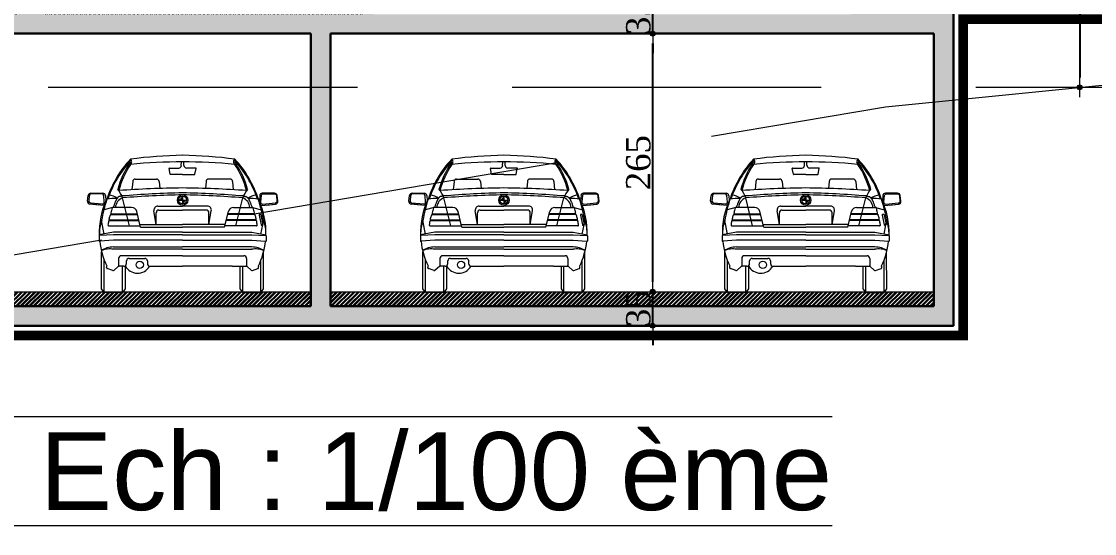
# Model space of a CAD drawing. Header units: metres. Extents: x 0 to 4415, y 1197 to 2590.
# Drawn here: x 1916.74 to 1927.76, y 1197.6 to 1202.86 of the extents above; entities that cross this region are included whole.
import ezdxf

# ---------------------------------------------------------------- set-up
doc = ezdxf.new("R2010")
doc.units = ezdxf.units.M
doc.linetypes.add('CACHE2', pattern=[4.7625, 3.175, -1.5875])
doc.linetypes.add('CONTINU', pattern=[0])
doc.layers.get('DEFPOINTS').update_dxf_attribs({"lineweight": 5})
for name, color, linetype, lineweight in [('00-cot-ext 2', 7, 'Continuous', 13), ('00-cote', 7, 'CONTINU', 20), ('00-MUR', 7, 'Continuous', 30), ('AMENAGEMENT', 7, 'Continuous', 5), ('caché', 20, 'CACHE2', 13), ('façade 03', 33, 'Continuous', 25), ('gris', 251, 'Continuous', 9), ('TEXTE', 7, 'Continuous', 9), ('vue', 7, 'Continuous', 5)]:
    doc.layers.add(name, color=color, linetype=linetype, lineweight=lineweight)
doc.styles.add('Code', font='arial.ttf')
doc.styles.add('WALIDcotat', font='times.ttf')
doc.dimstyles.new('walid 100', dxfattribs={"dimscale": 0, "dimtxt": 0.25, "dimasz": 0.1, "dimexe": 1.25, "dimexo": 0.625, "dimgap": 0.02, "dimtad": 1, "dimdec": 0, "dimlfac": 100, "dimrnd": 5, "dimtxsty": 'WALIDcotat', "dimblk": 'COTE', "dimcen": 2.5, "dimse1": 1, "dimse2": 1, "dimclrd": 256, "dimclrt": 256, "dimadec": 0, "dimazin": 0, "dimtfac": 1, "dimtdec": 0, "dimtix": 1, "dimtmove": 2, "dimatfit": 3, "dimldrblk": 'COTE', "dimfxl": 1.25, "dimarcsym": 0})

# ---------------------------------------------------------------- blocks, each defined once
blk = doc.blocks.new('C3A9VA8A')
at = {"color": 0, "linetype": 'ByBlock'}
for p, q in [((-0.9, 130.3), (-0.8, 134.1)), ((1.7, 130.3), (1.7, 134.1)), ((-12.2, 121.3), (-13.4, 127.3)), ((-13.1, 127.7), (-3.5, 127.7)), ((13.9, 127.7), (4.4, 127.7)), ((13.1, 121.3), (14.2, 127.3)), ((-50.8, 113.7), (-51.6, 105.4)), ((-48.2, 116.3), (-26.4, 116.3)), ((-23.7, 113.7), (-23.1, 106.7)), ((0.4, 121.1), (-11.9, 121.1)), ((0.4, 121.1), (12.7, 121.1)), ((24.6, 113.7), (23.9, 106.7)), ((49.1, 116.3), (27.2, 116.3)), ((51.7, 113.7), (52.5, 105.4)), ((-97.3, 93.6), (-96.6, 99.6)), ((-93.9, 101.9), (-81.4, 101.9)), ((-78.7, 99.4), (-78.3, 94)), ((-51.8, 100.4), (-51.8, 100.4)), ((52.7, 100.4), (52.7, 100.4)), ((79.6, 99.4), (79.2, 94)), ((94.8, 101.9), (82.2, 101.9)), ((98.1, 93.6), (97.4, 99.6)), ((-80.1, 89.1), (-94.9, 90.6)), ((-85.7, 89.6), (-94.9, 90.6)), ((-78.3, 93.4), (-78.3, 94)), ((-54.1, 68.4), (-61.2, 97.1)), ((-25, 88.5), (0.4, 88.5)), ((0.4, 94.8), (-4.9, 94.8)), ((-3.6, 94.8), (4.5, 94.8)), ((0.4, 98.8), (0.4, 90.8)), ((25.9, 88.5), (0.4, 88.5)), ((54.9, 68.4), (62.1, 97.1)), ((79.1, 93.4), (79.2, 94)), ((81, 89.1), (95.8, 90.6)), ((86.5, 89.6), (95.8, 90.6)), ((-71.3, 87.1), (-80.4, 84.8)), ((-73.3, 79.9), (-45.9, 79.9)), ((-72.5, 80.7), (-46.1, 80.7)), ((-51.9, 87.1), (-71.3, 87.1)), ((-58.7, 87.1), (-68.9, 87.1)), ((-42.7, 67), (-46.7, 83.1)), ((-26.6, 69.7), (-29, 83.8)), ((-26.6, 69.7), (-26.6, 81.8)), ((-24, 84.5), (0.4, 84.5)), ((24.8, 84.5), (0.4, 84.5)), ((27.5, 69.7), (29.8, 83.8)), ((27.5, 69.7), (27.5, 81.8)), ((43.5, 67), (47.5, 83.1)), ((74.2, 79.9), (46.8, 79.9)), ((73.3, 80.7), (47, 80.7)), ((52.7, 87.1), (72.2, 87.1)), ((59.6, 87.1), (69.8, 87.1)), ((72.2, 87.1), (81.3, 84.8)), ((78.9, 79.3), (81, 69.4)), ((80.4, 79.9), (79.4, 79.9)), ((80.9, 79.5), (82.9, 69.8)), ((-80, 59.9), (-82.7, 73.7)), ((-75.4, 68.4), (-43, 68.4)), ((-74.9, 73.7), (-44.3, 73.7)), ((-74.4, 74.5), (-44.5, 74.5)), ((-42.7, 69.7), (0.4, 69.7)), ((-42.7, 67), (0.4, 67)), ((43.5, 69.7), (0.4, 69.7)), ((43.5, 67), (0.4, 67)), ((76.3, 68.4), (43.9, 68.4)), ((75.8, 73.7), (45.2, 73.7)), ((75.2, 74.5), (45.4, 74.5)), ((80.9, 59.9), (82.7, 69.3)), ((82.5, 69.2), (81.5, 69)), ((82.8, 70.1), (83.5, 73.7)), ((-85.3, 58), (-85.3, 52.9)), ((-70.6, 61.7), (-85.1, 59)), ((-70.6, 59), (-84.8, 58.5)), ((0.4, 61.7), (-70.6, 61.7)), ((0.4, 59), (-70.6, 59)), ((0.4, 61.7), (71.5, 61.7)), ((0.4, 59), (71.5, 59)), ((71.5, 61.7), (86, 59)), ((71.5, 59), (85.7, 58.5)), ((86.2, 58), (86.2, 52.9)), ((-70.6, 53.6), (-84.7, 52.4)), ((0.4, 53.6), (-70.6, 53.6)), ((-70.6, 46.7), (0.4, 46.7)), ((0.4, 44.2), (-70.6, 44.2)), ((0.4, 53.6), (71.5, 53.6)), ((71.5, 46.7), (0.4, 46.7)), ((0.4, 44.2), (71.5, 44.2)), ((71.5, 53.6), (85.6, 52.4)), ((-82.8, 3.5), (-82.7, 41.7)), ((-80, 0), (-80, 33.1)), ((-65.3, 34.9), (-65.3, 26.8)), ((0.4, 37.5), (-62.6, 37.5)), ((-54.5, 34.9), (-38.4, 34.9)), ((0.4, 37.5), (63.4, 37.5)), ((66.1, 34.9), (66.1, 26.8)), ((80.9, 0), (80.9, 33.1)), ((83.6, 3.5), (83.5, 41.7)), ((-77.6, 25.5), (-77.4, 26.5)), ((-71.3, 22.4), (-76.9, 24.5)), ((-65.8, 26.5), (-70, 22.7)), ((-59.9, 26.8), (-64.6, 26.8)), ((-61.2, 0), (-61.2, 26.8)), ((-58.4, 26.8), (-58.4, 3.5)), ((-57.2, 29.5), (-57.2, 32.2)), ((-35.8, 32.2), (-35.8, 29.5)), ((-33.1, 26.8), (0.4, 26.8)), ((51.4, 26.8), (0.4, 26.8)), ((51.4, 26.8), (65.5, 26.8)), ((59.2, 26.8), (59.2, 3.5)), ((62.1, 0), (62.1, 26.8)), ((66.7, 26.5), (70.8, 22.7)), ((72.2, 22.4), (77.8, 24.5)), ((78.5, 25.5), (78.3, 26.5)), ((-80, 0), (-82.8, 3.5)), ((-61.2, 0), (-80, 0)), ((-58.4, 3.5), (-61.2, 0)), ((59.2, 3.5), (62.1, 0)), ((62.1, 0), (80.9, 0)), ((80.9, 0), (83.6, 3.5))]:
    blk.add_line(p, q, dxfattribs=at)
for points in [[(-95.4, 99.5), (-95.9, 93.8, 0.409031), (-94.3, 92), (-81.9, 90.8, 0.464641), (-80, 92.7), (-80.6, 99.5, 0.391544), (-82.3, 101.1), (-93.7, 101.1, 0.392901)], [(83.3, 101.2), (94.7, 101.2, -0.392901), (96.7, 99.3), (97.1, 93.6, -0.409031), (95.3, 91.5), (82.9, 90.3, -0.464641), (80.7, 92.5), (81.3, 99.3, -0.391544)]]:
    blk.add_lwpolyline(points, format="xyb", close=True, dxfattribs=at)
for points in [[(-61.9, 99, -0.00873), (-62.6, 98.8, -0.014746), (-63, 98.7, -0.012823), (-63.8, 98.6, 0.02167), (-64.3, 98.5, 0.052696), (-64.9, 98.3, 0.048277), (-65.6, 97.9, 0.02147), (-66, 97.6, 0.04373), (-66.2, 97.4, 0.008446), (-66.4, 97, 0.005507), (-66.8, 96.4, 0.003966), (-67.5, 95.6, 0.035499), (-67.5, 95.5, 0.000025), (-67.7, 95.1, -0.000004), (-67.8, 94.8, -0.000008), (-68.2, 94.1, 0.000077), (-68.6, 93.3, 0.027646), (-68.7, 93.1, 0.004122), (-69.1, 91.9, 0.000556), (-69.3, 91.5, -0.000135), (-69.8, 90.1, -0.002465), (-70.2, 89, -0.001569), (-70.8, 87.1)], [(62.8, 99, 0.00873), (63.4, 98.8, 0.014746), (63.8, 98.7, 0.012823), (64.6, 98.6, -0.02167), (65.1, 98.5, -0.052696), (65.8, 98.3, -0.048277), (66.4, 97.9, -0.02147), (66.8, 97.6, -0.04373), (67, 97.4, -0.008446), (67.3, 97, -0.005507), (67.7, 96.4, -0.003966), (68.3, 95.6, -0.035499), (68.4, 95.5, -0.000025), (68.6, 95.1, 0.000004), (68.7, 94.8, 0.000008), (69.1, 94.1, -0.000077), (69.5, 93.3, -0.027646), (69.6, 93.1, -0.004122), (70, 91.9, -0.000556), (70.1, 91.5, 0.000135), (70.6, 90.1, 0.002465), (71, 89, 0.001569), (71.7, 87.1)]]:
    blk.add_lwpolyline(points, format="xyb", dxfattribs=at)
for centre, radius in [((0.4, 94.8), 5.36), ((0.4, 94.8), 4.02), ((-43.6, 28.3), 3.72)]:
    blk.add_circle(centre, radius, dxfattribs=at)
for centre, radius, start, end in [((28.1, 61.3), 110.9, 137.1412, 161.9277), ((26.3, 61.6), 108.2, 136.6264, 161.544), ((23, 81), 92.6, 146.3324, 164.4921), ((-55.1, 134.1), 1.96, 299.2504, 59.2347), ((7.1, -307.8), 448.6, 90.8531, 97.7252), ((-55.1, 134.1), 3.3, 305.5727, 54.4273), ((-1, -375.3), 509.3, 89.8412, 95.8836), ((-6.2, -307.8), 448.6, 82.2748, 89.1469), ((1.8, -375.3), 509.3, 84.1164, 90.1588), ((56, 134.1), 3.3, 125.5727, 234.4273), ((-25.4, 61.6), 108.2, 18.456, 43.3736), ((56, 134.1), 1.96, 120.7653, 240.7496), ((-27.2, 61.3), 110.9, 18.0723, 42.8588), ((-22.1, 81), 92.6, 15.5079, 33.6676), ((23, 81), 91.3, 146.5069, 165.0376), ((-13.1, 127.4), 0.331, 90, 191.3099), ((-11.9, 121.4), 0.331, 191.3099, 270), ((-3.5, 130.3), 2.65, 270, 359.3404), ((4.4, 130.3), 2.65, 180.6596, 270), ((12.7, 121.4), 0.331, 270, 348.6901), ((13.9, 127.4), 0.331, 348.6901, 90), ((-22.1, 81), 91.3, 14.9624, 33.4931), ((-48.2, 113.7), 2.65, 90, 180), ((-26.4, 113.7), 2.65, 0, 90), ((27.2, 113.7), 2.65, 90, 180), ((49.1, 113.7), 2.65, 0, 90), ((-93.9, 99.2), 2.65, 90, 173.13), ((-81.4, 99.2), 2.65, 4.3829, 90), ((-76.9, 81.5), 18.3, 55.9264, 83.9742), ((-82, 90.7), 21.7, 16.9146, 43.7219), ((15.1, -1057.2), 1164.5, 90.7198, 93.9548), ((18.6, -875.9), 978.2, 91.068, 94.7199), ((18.4, -875.9), 976.2, 91.0524, 94.6764), ((-14.2, -1057.2), 1164.5, 86.0452, 89.2802), ((-17.5, -875.9), 976.2, 85.3236, 88.9476), ((-17.7, -875.9), 978.2, 85.2801, 88.932), ((82.9, 90.7), 21.7, 136.2781, 163.0854), ((77.8, 81.5), 18.3, 96.0258, 124.0736), ((82.2, 99.2), 2.65, 90, 175.6171), ((94.8, 99.2), 2.65, 6.87, 90), ((-94.6, 93.3), 2.65, 173.13, 263.9351), ((-5.2, 61.3), 80, 154.4777, 181.9865), ((64.2, 49.5), 148.9, 161.9351, 170.651), ((-75.7, 96.3), 3.48, 222.1998, 224.9403), ((-69.7, 49.6), 46.7, 86.6201, 99.3267), ((-57.1, 86.3), 11.5, 110.8643, 175.795), ((-25, 84.5), 4.02, 90, 189.3295), ((25.9, 84.5), 4.02, 350.6705, 90), ((58, 86.3), 11.5, 4.205, 69.1357), ((70.6, 49.6), 46.7, 80.6733, 93.3799), ((6, 61.3), 80, 358.0135, 25.5223), ((-63.4, 49.5), 148.9, 9.349, 18.0649), ((76.6, 96.3), 3.48, 315.0597, 317.8002), ((95.5, 93.3), 2.65, 276.0649, 6.87), ((-26.7, 64), 49.8, 162.0941, 166.6506), ((-73.3, 79.1), 0.804, 90, 162.0941), ((-72.5, 81.5), 0.804, 159.1038, 270), ((-29.9, 73.9), 44, 163.1622, 169.7339), ((-71.3, 86.3), 0.804, 90, 152.9274), ((-51.9, 81.8), 5.36, 14.0362, 90), ((-24, 81.8), 2.68, 90, 180), ((24.8, 81.8), 2.68, 0, 90), ((52.7, 81.8), 5.36, 90, 165.9638), ((72.2, 86.3), 0.804, 27.0726, 90), ((30.8, 73.9), 44, 10.2661, 16.8378), ((73.3, 81.5), 0.804, 270, 20.8962), ((74.2, 79.1), 0.804, 17.9059, 90), ((27.5, 64), 49.8, 13.3494, 17.9059), ((79.4, 79.4), 0.5, 90, 191.8096), ((80.4, 79.4), 0.5, 11.8096, 90), ((-42.3, 59.6), 42.8, 160.6715, 180.779), ((-26.7, 64), 49.8, 169.5331, 173.967), ((-75.4, 69.2), 0.804, 173.967, 270), ((-74.9, 72.9), 0.804, 90, 169.5331), ((-74.4, 75.3), 0.804, 166.6506, 270), ((75.2, 75.3), 0.804, 270, 13.3494), ((75.8, 72.9), 0.804, 10.4669, 90), ((76.3, 69.2), 0.804, 270, 6.033), ((27.5, 64), 49.8, 6.033, 10.4669), ((81.4, 69.5), 0.5, 191.8096, 281.8096), ((82.4, 69.7), 0.5, 281.8096, 11.8096), ((43.2, 59.6), 42.8, 359.221, 19.3285), ((-84.8, 58), 0.536, 91.9522, 180), ((85.7, 58), 0.536, 360, 88.0478), ((-84.8, 52.9), 0.536, 180, 275.0684), ((-5.2, 61.3), 80, 186.3788, 205.3142), ((-71.3, 26.8), 19.8, 88.1539, 126.9581), ((-74.5, 23.7), 20.9, 79.1733, 113.7779), ((72.1, 26.8), 19.8, 53.0419, 91.8461), ((75.4, 23.7), 20.9, 66.2221, 100.8267), ((6, 61.3), 80, 334.6858, 353.6212), ((85.7, 52.9), 0.536, 264.9316, 360), ((-62.6, 34.9), 2.68, 90, 180), ((-54.5, 32.2), 2.68, 90, 180), ((-38.4, 32.2), 2.68, 0, 90), ((63.4, 34.9), 2.68, 0, 90), ((-76.9, 25.3), 0.804, 165.5281, 266.2332), ((-78.2, 26.7), 0.804, 345.5281, 25.3142), ((-71.2, 25.1), 2.68, 266.2332, 296.5651), ((-64.6, 24.1), 2.68, 90, 116.5651), ((-59.9, 29.5), 2.68, 270, 0), ((-45.9, 34), 14.3, 208.3754, 329.9787), ((-33.1, 29.5), 2.68, 180, 270), ((65.5, 24.1), 2.68, 63.4349, 90), ((72, 25.1), 2.68, 243.4349, 273.7668), ((77.7, 25.3), 0.804, 273.7668, 14.4719), ((79, 26.7), 0.804, 154.6858, 194.4719)]:
    blk.add_arc(centre, radius, start, end, dxfattribs=at)
for points in [[(-3.6, 94.8), (0.4, 94.8), (0.4, 98.8)], [(0.4, 94.8), (4.5, 94.8), (0.4, 90.8)]]:
    blk.add_solid(points, dxfattribs=at)
blk = doc.blocks.new('COTE')
at = {"ltscale": 0.05}
h = blk.add_hatch(color=256, dxfattribs=at)
edge = h.paths.add_edge_path()
edge.add_arc((0, 0), 0.25, 0, 360)
for p, q in [((1, 0), (-1, 0)), ((0, -1), (0, 1))]:
    blk.add_line(p, q)
blk.add_circle((0, 0), 0.25)
blk = doc.blocks.new('*D146')
at = {"layer": '00-cot-ext 2', "lineweight": -2, "transparency": 16777216}
for p, q in [((1923.224, 1200.188), (1923.224, 1200.288)), ((1923.224, 1199.738), (1923.224, 1200.088)), ((1923.224, 1199.638), (1923.224, 1199.538))]:
    blk.add_line(p, q, dxfattribs=at)
at = {"layer": 'DEFPOINTS', "color": 0, "transparency": 16777216}
for p in [(1923.224, 1200.088), (1926.112, 1200.088), (1926.112, 1199.738)]:
    blk.add_point(p, dxfattribs=at)
at = {"layer": '00-cot-ext 2', "lineweight": -2, "transparency": 16777216, "xscale": 0.1, "yscale": 0.1, "zscale": 0.1}
for p, rotation in [((1923.224, 1200.088), 270), ((1923.224, 1199.738), 90)]:
    blk.add_blockref('COTE', p, dxfattribs=dict(at, rotation=rotation))
at = {"layer": '00-cot-ext 2', "transparency": 16777216, "insert": (1923.077, 1199.913), "char_height": 0.25, "attachment_point": 5, "rotation": 90, "style": 'WALIDcotat'}
blk.add_mtext('35', dxfattribs=at)
blk = doc.blocks.new('*D147')
at = {"layer": '00-cot-ext 2', "lineweight": -2, "transparency": 16777216}
blk.add_line((1923.224, 1200.188), (1923.224, 1202.638), dxfattribs=at)
at = {"layer": 'DEFPOINTS', "color": 0, "transparency": 16777216}
for p in [(1923.224, 1202.738), (1926.112, 1202.738), (1926.112, 1200.088)]:
    blk.add_point(p, dxfattribs=at)
at = {"layer": '00-cot-ext 2', "lineweight": -2, "transparency": 16777216, "xscale": 0.1, "yscale": 0.1, "zscale": 0.1}
for p, rotation in [((1923.224, 1202.738), 90), ((1923.224, 1200.088), 270)]:
    blk.add_blockref('COTE', p, dxfattribs=dict(at, rotation=rotation))
at = {"layer": '00-cot-ext 2', "transparency": 16777216, "insert": (1923.077, 1201.413), "char_height": 0.25, "attachment_point": 5, "rotation": 90, "style": 'WALIDcotat'}
blk.add_mtext('265', dxfattribs=at)
blk = doc.blocks.new('*D148')
at = {"layer": '00-cot-ext 2', "lineweight": -2, "transparency": 16777216}
for p, q in [((1923.224, 1203.188), (1923.224, 1203.288)), ((1923.224, 1202.738), (1923.224, 1203.088)), ((1923.224, 1202.638), (1923.224, 1202.538))]:
    blk.add_line(p, q, dxfattribs=at)
at = {"layer": 'DEFPOINTS', "color": 0, "transparency": 16777216}
for p in [(1923.224, 1203.088), (1925.262, 1203.088), (1926.112, 1202.738)]:
    blk.add_point(p, dxfattribs=at)
at = {"layer": '00-cot-ext 2', "lineweight": -2, "transparency": 16777216, "xscale": 0.1, "yscale": 0.1, "zscale": 0.1}
for p, rotation in [((1923.224, 1203.088), 270), ((1923.224, 1202.738), 90)]:
    blk.add_blockref('COTE', p, dxfattribs=dict(at, rotation=rotation))
at = {"layer": '00-cot-ext 2', "transparency": 16777216, "insert": (1923.077, 1202.913), "char_height": 0.25, "attachment_point": 5, "rotation": 90, "style": 'WALIDcotat'}
blk.add_mtext('35', dxfattribs=at)
blk = doc.blocks.new('*D601')
at = {"layer": '00-cote', "lineweight": -2, "ltscale": 0.1, "transparency": 16777216}
blk.add_line((1927.608, 1213.488), (1927.608, 1202.287), dxfattribs=at)
at = {"layer": 'DEFPOINTS', "color": 0, "ltscale": 0.1, "transparency": 16777216}
for p in [(1925.612, 1213.588), (1925.612, 1202.187), (1927.608, 1202.187)]:
    blk.add_point(p, dxfattribs=at)
at = {"layer": '00-cote', "lineweight": -2, "ltscale": 0.1, "transparency": 16777216, "xscale": 0.1, "yscale": 0.1, "zscale": 0.1}
for p, rotation in [((1927.608, 1213.588), 90), ((1927.608, 1202.187), 270)]:
    blk.add_blockref('COTE', p, dxfattribs=dict(at, rotation=rotation))
at = {"layer": '00-cote', "ltscale": 0.1, "transparency": 16777216, "insert": (1927.461, 1207.887), "char_height": 0.25, "attachment_point": 5, "rotation": 90, "style": 'WALIDcotat'}
blk.add_mtext('1140', dxfattribs=at)

msp = doc.modelspace()

# ---------------------------------------------------------------- hatches: boundary and pattern name
at = {"layer": 'façade 03', "lineweight": 5, "ltscale": 0.01}
h = msp.add_hatch(dxfattribs=at)
h.set_pattern_fill('STEEL', color=256, scale=0.01)
h.set_pattern_definition([(45, (0, 0), (-0.0224506403, 0.0224506403), []), (45, (0, 0.015875), (-0.0224506403, 0.0224506403), [])])
h.paths.add_polyline_path([(1926.112, 1200.088), (1919.914, 1200.088), (1919.914, 1199.938), (1926.112, 1199.938)])
h.paths.add_polyline_path([(1919.714, 1200.088), (1913.527, 1200.088), (1913.527, 1199.938), (1919.714, 1199.938)])
h.paths.add_polyline_path([(1920.262, 1203.088), (1916.962, 1203.088), (1916.962, 1202.938), (1920.262, 1202.938)])
h.paths.add_polyline_path([(1916.712, 1203.088), (1914.167, 1203.088), (1914.167, 1202.938), (1916.712, 1202.938)])
h.paths.add_polyline_path([(1926.165, 1206.358), (1925.265, 1206.358), (1925.265, 1206.388), (1914.162, 1206.388), (1914.162, 1206.238), (1926.165, 1206.238)])
h.paths.add_polyline_path([(1925.909, 1209.688), (1916.773, 1209.688), (1916.773, 1209.538), (1923.009, 1209.538), (1925.909, 1209.538)])
h.paths.add_polyline_path([(1916.673, 1209.688), (1914.162, 1209.688), (1914.162, 1209.538), (1916.673, 1209.538)])
h.paths.add_polyline_path([(1908.062, 1209.688), (1907.062, 1209.688), (1907.062, 1209.538), (1908.062, 1209.538)])
h.paths.add_polyline_path([(1906.912, 1209.688), (1904.932, 1209.688), (1904.932, 1209.538), (1906.912, 1209.538)])
h.paths.add_polyline_path([(1904.832, 1209.688), (1899.705, 1209.688), (1899.705, 1209.538), (1904.832, 1209.538)])
h.paths.add_polyline_path([(1899.355, 1209.658), (1897.51, 1209.658), (1897.51, 1209.538), (1899.355, 1209.538)])
h.paths.add_polyline_path([(1905.162, 1206.388), (1897.662, 1206.388), (1897.662, 1206.238), (1905.162, 1206.238)])
h.paths.add_polyline_path([(1908.062, 1206.388), (1905.262, 1206.388), (1905.262, 1206.238), (1908.062, 1206.238)])
h.paths.add_polyline_path([(1908.062, 1203.088), (1897.662, 1203.088), (1897.662, 1203.058), (1897.662, 1202.938), (1908.062, 1202.938)])
h.paths.add_polyline_path([(1897.662, 1203.058), (1896.112, 1203.058), (1896.112, 1202.988), (1896.112, 1202.938), (1897.662, 1202.938)])
h.paths.add_polyline_path([(1908.062, 1200.088), (1896.312, 1200.088), (1896.312, 1199.938), (1908.062, 1199.938)])
at = {"layer": 'gris'}
h = msp.add_hatch(color=256, dxfattribs=at)
h.dxf.hatch_style = 1
h.paths.add_polyline_path([(1926.259, 1213.188), (1926.059, 1213.138), (1926.059, 1212.988), (1914.162, 1212.988), (1914.162, 1215.488), (1913.912, 1215.388), (1913.912, 1215.288), (1910.412, 1215.288), (1910.412, 1215.088), (1913.912, 1215.088), (1913.912, 1212.588), (1913.912, 1206.357), (1912.104, 1206.357), (1912.104, 1206.157), (1913.912, 1206.157), (1913.912, 1203.088), (1913.312, 1203.088), (1910.412, 1203.088), (1910.412, 1202.838), (1913.427, 1202.838), (1913.427, 1199.938), (1913.527, 1199.938), (1913.527, 1202.738), (1919.714, 1202.738), (1919.714, 1199.938), (1910.412, 1199.938), (1910.412, 1199.738), (1926.312, 1199.738), (1926.312, 1202.988), (1926.312, 1203.058), (1925.612, 1203.058), (1925.612, 1203.988), (1925.262, 1203.988), (1925.262, 1202.938), (1920.362, 1202.938), (1920.362, 1205.988), (1925.262, 1205.988), (1925.262, 1205.288), (1925.612, 1205.288), (1925.612, 1205.988), (1926.465, 1205.988), (1926.465, 1206.688), (1926.165, 1206.688), (1926.165, 1206.238), (1914.162, 1206.238), (1914.162, 1209.288), (1917.314, 1209.288), (1917.314, 1208.588), (1917.414, 1208.588), (1917.414, 1209.288), (1924.915, 1209.288), (1924.915, 1208.588), (1925.265, 1208.588), (1925.265, 1209.288), (1926.165, 1209.288), (1926.165, 1208.788), (1926.465, 1208.788), (1926.465, 1209.688), (1926.259, 1209.688), (1926.259, 1210.588), (1925.909, 1210.588), (1925.909, 1209.538), (1923.009, 1209.538), (1916.773, 1209.538), (1916.773, 1212.588), (1923.009, 1212.588), (1923.009, 1211.888), (1923.109, 1211.888), (1923.109, 1212.588), (1925.909, 1212.588), (1925.909, 1211.888), (1926.259, 1211.888)])
h.paths.add_polyline_path([(1920.262, 1205.988), (1920.262, 1202.938), (1916.962, 1202.938), (1916.962, 1205.988)], flags=16)
h.paths.add_polyline_path([(1916.673, 1212.588), (1916.673, 1209.538), (1914.162, 1209.538), (1914.162, 1212.588)], flags=16)
h.paths.add_polyline_path([(1926.112, 1202.738), (1926.112, 1199.938), (1919.914, 1199.938), (1919.914, 1202.738)], flags=16)
h.paths.add_polyline_path([(1916.712, 1205.988), (1916.712, 1202.938), (1914.167, 1202.938), (1914.167, 1205.988)], flags=16)

# ---------------------------------------------------------------- linework, layer by layer
at = {"layer": '00-MUR'}
for p, q in [((1926.312, 1203.058), (1926.312, 1199.738)), ((1913.527, 1202.738), (1919.714, 1202.738)), ((1919.714, 1202.738), (1919.714, 1199.938)), ((1919.914, 1202.738), (1919.914, 1199.938)), ((1919.914, 1202.738), (1926.112, 1202.738)), ((1926.112, 1202.738), (1926.112, 1199.938)), ((1919.714, 1199.938), (1910.412, 1199.938)), ((1926.112, 1199.938), (1919.914, 1199.938))]:
    msp.add_line(p, q, dxfattribs=at)
msp.add_lwpolyline([(1910.412, 1199.738), (1926.312, 1199.738), (1926.312, 1202.988), (1929.638, 1202.988), (1929.638, 1202.188), (1932.05, 1202.188)], dxfattribs=at)
at = {"layer": '00-MUR', "const_width": 0.1}
msp.add_lwpolyline([(1893.205, 1202.088), (1893.305, 1202.088), (1893.305, 1202.888), (1896.012, 1202.888), (1896.012, 1199.638), (1907.962, 1199.638), (1907.962, 1198.288), (1910.512, 1198.288), (1910.512, 1199.638), (1926.412, 1199.638), (1926.412, 1202.888), (1929.538, 1202.888), (1929.538, 1202.088), (1932.05, 1202.088)], dxfattribs=at)
at = {"layer": 'caché', "linetype": 'CACHE2'}
msp.add_line((1893.205, 1202.188), (1929.638, 1202.188), dxfattribs=at)
msp.add_lwpolyline([(1914.436, 1200.088), (1925.613, 1201.988), (1929.638, 1202.388)], dxfattribs=at)
at = {"layer": 'vue'}
for p, q in [((1913.527, 1200.088), (1919.714, 1200.088)), ((1919.914, 1200.088), (1926.112, 1200.088))]:
    msp.add_line(p, q, dxfattribs=at)

# ---------------------------------------------------------------- block references
at = {"layer": 'AMENAGEMENT', "xscale": 0.01000000000021828, "yscale": 0.01000000000021828, "zscale": 0.01000000000021828}
for p in [(1918.393, 1200.081), (1921.692, 1200.081), (1924.791, 1200.081)]:
    msp.add_blockref('C3A9VA8A', p, dxfattribs=at)

# ---------------------------------------------------------------- texts
at = {"layer": 'TEXTE', "insert": (1911.152, 1198.645), "char_height": 0.8, "width": 70.79124, "attachment_point": 1, "style": 'Code'}
msp.add_mtext('{\\L\\OCoupe A-A Ech : 1/100 ème}', dxfattribs=at)

# ---------------------------------------------------------------- dimensions: what is measured, and where the dimension line sits
at = {"layer": '00-cot-ext 2'}
for base, p1, p2, picture, middle in [((1923.224, 1203.088), (1926.112, 1202.738), (1925.262, 1203.088), '*D148', (1923.077, 1202.913)), ((1923.224, 1202.738), (1926.112, 1200.088), (1926.112, 1202.738), '*D147', (1923.077, 1201.413))]:
    dim = msp.add_linear_dim(base=base, p1=p1, p2=p2, angle=270, dimstyle='walid 100', override={"dimscale": 1, "dimfxl": 0}, dxfattribs=at)
    dim.commit()
    dim.dimension.update_dxf_attribs({"geometry": picture, "text_midpoint": middle})
dim = msp.add_aligned_dim(p1=(1926.112, 1199.738), p2=(1926.112, 1200.088), distance=2.888, dimstyle='walid 100', override={"dimscale": 1, "dimfxl": 0}, dxfattribs=at)
dim.commit()
dim.dimension.update_dxf_attribs({"geometry": '*D146', "text_midpoint": (1923.077, 1199.913)})
at = {"layer": '00-cote', "ltscale": 0.1}
dim = msp.add_aligned_dim(p1=(1925.612, 1213.588), p2=(1925.612, 1202.187), distance=1.996, dimstyle='walid 100', override={"dimscale": 1, "dimfxl": 0}, dxfattribs=at)
dim.commit()
dim.dimension.update_dxf_attribs({"geometry": '*D601', "text_midpoint": (1927.461, 1207.887)})

doc.saveas('drawing.dxf')
